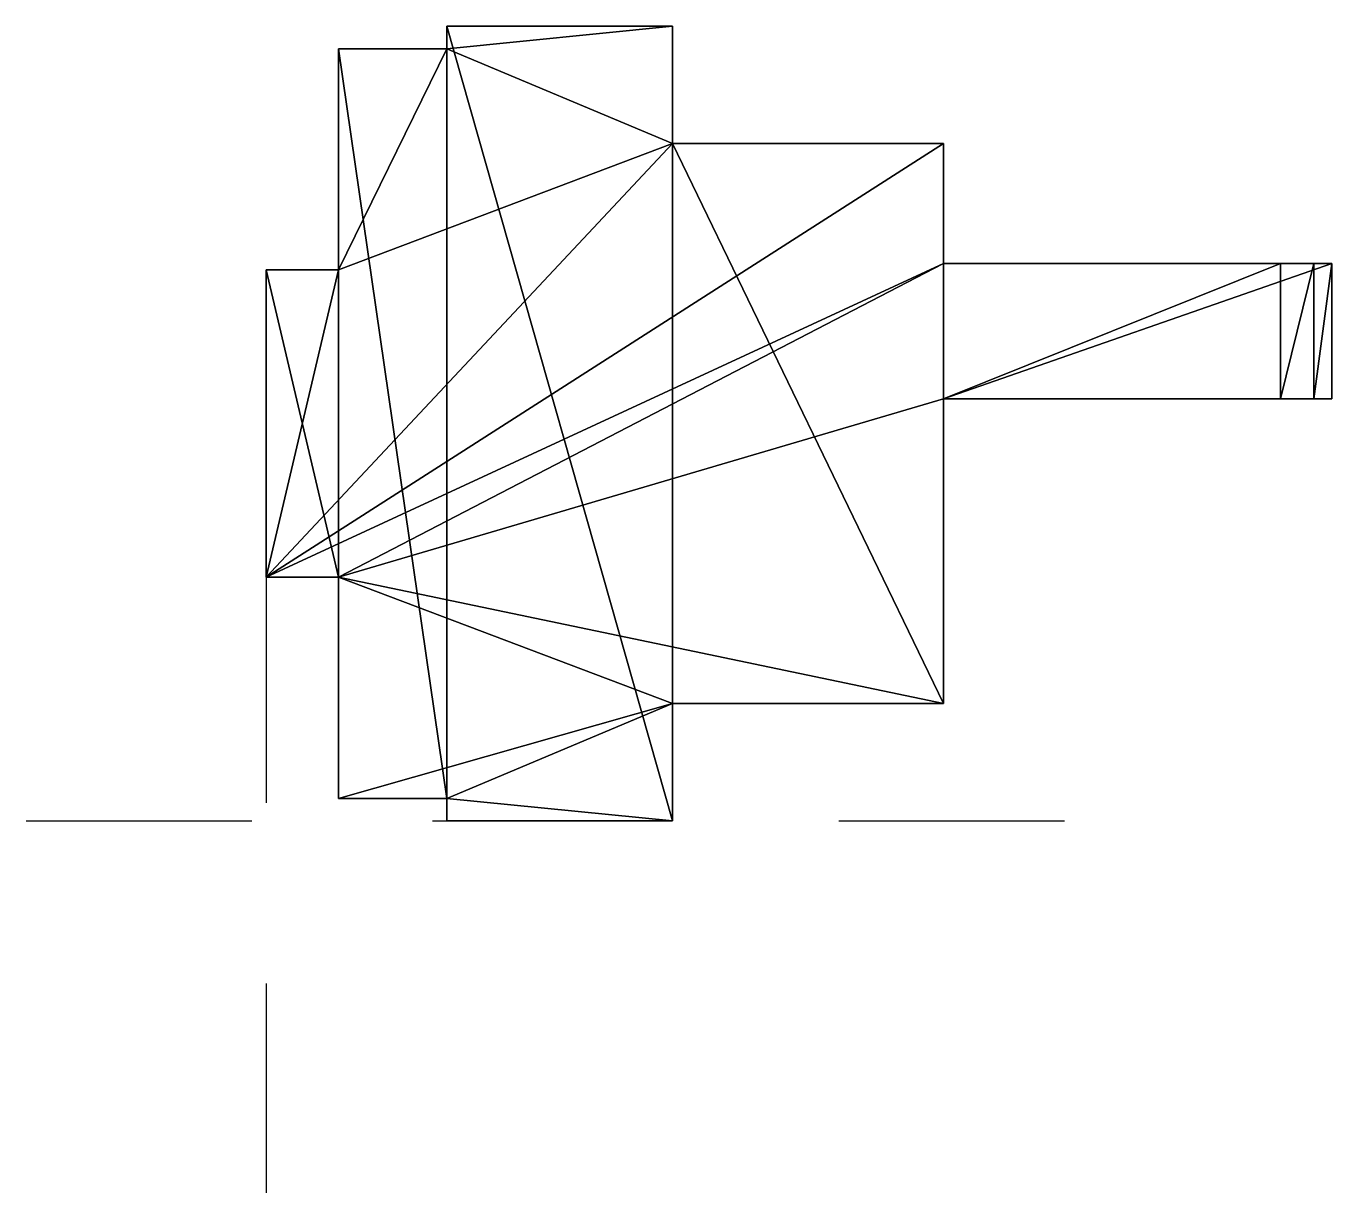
# Model space of a CAD drawing. Extents: x -609.637 to -608.914, y -307.04 to -306.394.
import ezdxf

# ---------------------------------------------------------------- set-up
doc = ezdxf.new("R2010")
doc.units = 0
doc.linetypes.add('HIDDEN2', pattern=[0.1875, 0.125, -0.0625])
doc.layers.add('EIXOMOB', color=1, linetype='HIDDEN2')
doc.layers.add('EQUIP', color=252, linetype='CONTINUOUS')

# ---------------------------------------------------------------- blocks, each defined once
blk = doc.blocks.new('*X4')
at = {"layer": 'EQUIP'}
mesh = blk.add_polyface(dxfattribs=at)
corners = [(-609.50404, -306.69928), (-609.50404, -306.52928), (-609.46404, -306.52928), (-609.27904, -306.45928), (-609.40404, -306.40678), (-609.46404, -306.40678), (-609.27904, -306.39428), (-609.40404, -306.39428), (-609.12904, -306.45928), (-609.12904, -306.52561), (-609.27904, -306.83428), (-609.40404, -306.83428), (-609.40404, -306.82178), (-608.91404, -306.52561), (-608.91404, -306.60057), (-609.12904, -306.60057), (-609.46404, -306.69928), (-609.12904, -306.76928), (-609.27904, -306.76928), (-609.46404, -306.82178)]
mesh.append_faces([[corners[k] for k in face] for face in [(3, 0, 2), (4, 3, 2), (16, 9, 15)]], dxfattribs={"vtx0": -1, "vtx1": -1, "vtx2": -1})
mesh.append_faces([[corners[k] for k in face] for face in [(4, 6, 3)]], dxfattribs={"vtx0": -1, "vtx2": -1})
mesh.append_faces([[corners[k] for k in face] for face in [(8, 9, 0), (3, 8, 0), (9, 13, 15), (17, 18, 16), (15, 17, 16), (18, 10, 12), (19, 16, 18), (12, 19, 18), (16, 0, 9)]], dxfattribs={"vtx1": -1, "vtx2": -1})
mesh.append_faces([[corners[k] for k in face] for face in [(0, 1, 2), (2, 5, 4), (4, 7, 6), (10, 11, 12), (13, 14, 15)]], dxfattribs={"vtx2": -1})
mesh = blk.add_polyface(dxfattribs=at)
corners = [(-609.40404, -306.39428), (-609.40404, -306.40678), (-609.40404, -306.40678, 0.165), (-609.40404, -306.39428, 0.18), (-609.40404, -306.82178, 0.165), (-609.40404, -306.83428, 0.18), (-609.40404, -306.82178), (-609.40404, -306.83428)]
mesh.append_faces([[corners[k] for k in face] for face in [(4, 5, 3)]], dxfattribs={"vtx0": -1, "vtx2": -1})
mesh.append_faces([[corners[k] for k in face] for face in [(3, 0, 2), (2, 4, 3), (4, 6, 5)]], dxfattribs={"vtx1": -1, "vtx2": -1})
mesh.append_faces([[corners[k] for k in face] for face in [(0, 1, 2), (6, 7, 5)]], dxfattribs={"vtx2": -1})
mesh = blk.add_polyface(dxfattribs=at)
corners = [(-609.40404, -306.39428), (-609.40404, -306.39428, 0.18), (-609.27904, -306.39428, 0.18), (-609.27904, -306.39428)]
mesh.append_faces([[corners[k] for k in face] for face in [(3, 0, 2)]], dxfattribs={"vtx1": -1})
mesh.append_faces([[corners[k] for k in face] for face in [(0, 1, 2)]], dxfattribs={"vtx2": -1})
mesh = blk.add_polyface(dxfattribs=at)
corners = [(-609.27904, -306.83428, 0.18), (-609.27904, -306.39428, 0.18), (-609.40404, -306.39428, 0.18), (-609.40404, -306.83428, 0.18)]
mesh.append_faces([[corners[k] for k in face] for face in [(0, 2, 3)]], dxfattribs={"vtx0": -1})
mesh.append_faces([[corners[k] for k in face] for face in [(0, 1, 2)]], dxfattribs={"vtx2": -1})
mesh = blk.add_polyface(dxfattribs=at)
corners = [(-609.27904, -306.83428), (-609.27904, -306.76928), (-609.27904, -306.76928, 0.12), (-609.27904, -306.83428, 0.18), (-609.27904, -306.45928, 0.12), (-609.27904, -306.39428, 0.18), (-609.27904, -306.45928), (-609.27904, -306.39428)]
mesh.append_faces([[corners[k] for k in face] for face in [(3, 2, 4)]], dxfattribs={"vtx0": -1, "vtx2": -1})
mesh.append_faces([[corners[k] for k in face] for face in [(3, 0, 2), (5, 3, 4), (4, 6, 5)]], dxfattribs={"vtx1": -1, "vtx2": -1})
mesh.append_faces([[corners[k] for k in face] for face in [(0, 1, 2), (6, 7, 5)]], dxfattribs={"vtx2": -1})
mesh = blk.add_polyface(dxfattribs=at)
corners = [(-609.46404, -306.40678), (-609.46404, -306.52928), (-609.46404, -306.52928, 0.15), (-609.46404, -306.40678, 0.165), (-609.46404, -306.69928, 0.15), (-609.46404, -306.82178, 0.165), (-609.46404, -306.69928), (-609.46404, -306.82178)]
mesh.append_faces([[corners[k] for k in face] for face in [(4, 5, 3)]], dxfattribs={"vtx0": -1, "vtx2": -1})
mesh.append_faces([[corners[k] for k in face] for face in [(3, 0, 2), (2, 4, 3), (4, 6, 5)]], dxfattribs={"vtx1": -1, "vtx2": -1})
mesh.append_faces([[corners[k] for k in face] for face in [(0, 1, 2), (6, 7, 5)]], dxfattribs={"vtx2": -1})
mesh = blk.add_polyface(dxfattribs=at)
corners = [(-609.46404, -306.40678), (-609.46404, -306.40678, 0.165), (-609.40404, -306.40678, 0.165), (-609.40404, -306.40678)]
mesh.append_faces([[corners[k] for k in face] for face in [(3, 0, 2)]], dxfattribs={"vtx1": -1})
mesh.append_faces([[corners[k] for k in face] for face in [(0, 1, 2)]], dxfattribs={"vtx2": -1})
mesh = blk.add_polyface(dxfattribs=at)
corners = [(-609.40404, -306.82178, 0.165), (-609.40404, -306.40678, 0.165), (-609.46404, -306.40678, 0.165), (-609.46404, -306.82178, 0.165)]
mesh.append_faces([[corners[k] for k in face] for face in [(0, 2, 3)]], dxfattribs={"vtx0": -1})
mesh.append_faces([[corners[k] for k in face] for face in [(0, 1, 2)]], dxfattribs={"vtx2": -1})
mesh = blk.add_polyface(dxfattribs=at)
corners = [(-609.27904, -306.45928), (-609.27904, -306.45928, 0.12), (-609.12904, -306.45928, 0.12), (-609.12904, -306.45928)]
mesh.append_faces([[corners[k] for k in face] for face in [(3, 0, 2)]], dxfattribs={"vtx1": -1})
mesh.append_faces([[corners[k] for k in face] for face in [(0, 1, 2)]], dxfattribs={"vtx2": -1})
mesh = blk.add_polyface(dxfattribs=at)
corners = [(-609.12904, -306.76928, 0.12), (-609.12904, -306.45928, 0.12), (-609.27904, -306.45928, 0.12), (-609.27904, -306.76928, 0.12)]
mesh.append_faces([[corners[k] for k in face] for face in [(0, 2, 3)]], dxfattribs={"vtx0": -1})
mesh.append_faces([[corners[k] for k in face] for face in [(0, 1, 2)]], dxfattribs={"vtx2": -1})
mesh = blk.add_polyface(dxfattribs=at)
corners = [(-609.12904, -306.76928), (-609.12904, -306.60057), (-609.12904, -306.60057, 0.02), (-609.12904, -306.76928, 0.12), (-609.12904, -306.45928, 0.12), (-609.12904, -306.52561, 0.02), (-609.12904, -306.45928), (-609.12904, -306.52561)]
mesh.append_faces([[corners[k] for k in face] for face in [(5, 6, 4)]], dxfattribs={"vtx0": -1, "vtx2": -1})
mesh.append_faces([[corners[k] for k in face] for face in [(3, 0, 2), (4, 3, 2), (2, 5, 4)]], dxfattribs={"vtx1": -1, "vtx2": -1})
mesh.append_faces([[corners[k] for k in face] for face in [(0, 1, 2), (5, 7, 6)]], dxfattribs={"vtx2": -1})
mesh = blk.add_polyface(dxfattribs=at)
corners = [(-608.94249, -306.52561, 0.02), (-609.12904, -306.52561, 0.02), (-609.12904, -306.60057, 0.02), (-608.94249, -306.60057, 0.02)]
mesh.append_faces([[corners[k] for k in face] for face in [(0, 2, 3)]], dxfattribs={"vtx0": -1})
mesh.append_faces([[corners[k] for k in face] for face in [(0, 1, 2)]], dxfattribs={"vtx2": -1})
mesh = blk.add_polyface(dxfattribs=at)
corners = [(-609.12904, -306.52561), (-609.12904, -306.52561, 0.02), (-608.94249, -306.52561, 0.02), (-608.91404, -306.52561), (-608.91404, -306.52561, 0.02), (-608.94249, -306.52561, 0.05), (-608.92404, -306.52561, 0.05)]
mesh.append_faces([[corners[k] for k in face] for face in [(2, 4, 3)]], dxfattribs={"vtx0": -1, "vtx2": -1})
mesh.append_faces([[corners[k] for k in face] for face in [(3, 0, 2), (2, 5, 4)]], dxfattribs={"vtx1": -1, "vtx2": -1})
mesh.append_faces([[corners[k] for k in face] for face in [(0, 1, 2), (5, 6, 4)]], dxfattribs={"vtx2": -1})
mesh = blk.add_polyface(dxfattribs=at)
corners = [(-608.94249, -306.60057, 0.05), (-608.92404, -306.60057, 0.05), (-608.92404, -306.52561, 0.05), (-608.94249, -306.52561, 0.05)]
mesh.append_faces([[corners[k] for k in face] for face in [(3, 0, 2)]], dxfattribs={"vtx1": -1})
mesh.append_faces([[corners[k] for k in face] for face in [(0, 1, 2)]], dxfattribs={"vtx2": -1})
mesh = blk.add_polyface(dxfattribs=at)
corners = [(-608.94249, -306.60057, 0.02), (-608.94249, -306.60057, 0.05), (-608.94249, -306.52561, 0.05), (-608.94249, -306.52561, 0.02)]
mesh.append_faces([[corners[k] for k in face] for face in [(3, 0, 2)]], dxfattribs={"vtx1": -1})
mesh.append_faces([[corners[k] for k in face] for face in [(0, 1, 2)]], dxfattribs={"vtx2": -1})
mesh = blk.add_polyface(dxfattribs=at)
corners = [(-608.92404, -306.60057, 0.05), (-608.91404, -306.60057, 0.02), (-608.91404, -306.52561, 0.02), (-608.92404, -306.52561, 0.05)]
mesh.append_faces([[corners[k] for k in face] for face in [(3, 0, 2)]], dxfattribs={"vtx1": -1})
mesh.append_faces([[corners[k] for k in face] for face in [(0, 1, 2)]], dxfattribs={"vtx2": -1})
mesh = blk.add_polyface(dxfattribs=at)
corners = [(-608.91404, -306.52561), (-608.91404, -306.52561, 0.02), (-608.91404, -306.60057, 0.02), (-608.91404, -306.60057)]
mesh.append_faces([[corners[k] for k in face] for face in [(3, 0, 2)]], dxfattribs={"vtx1": -1})
mesh.append_faces([[corners[k] for k in face] for face in [(0, 1, 2)]], dxfattribs={"vtx2": -1})
mesh = blk.add_polyface(dxfattribs=at)
corners = [(-609.50404, -306.69928), (-609.50404, -306.69928, 0.15), (-609.50404, -306.52928, 0.15), (-609.50404, -306.52928)]
mesh.append_faces([[corners[k] for k in face] for face in [(3, 0, 2)]], dxfattribs={"vtx1": -1})
mesh.append_faces([[corners[k] for k in face] for face in [(0, 1, 2)]], dxfattribs={"vtx2": -1})
mesh = blk.add_polyface(dxfattribs=at)
corners = [(-609.50404, -306.52928), (-609.50404, -306.52928, 0.15), (-609.46404, -306.52928, 0.15), (-609.46404, -306.52928)]
mesh.append_faces([[corners[k] for k in face] for face in [(3, 0, 2)]], dxfattribs={"vtx1": -1})
mesh.append_faces([[corners[k] for k in face] for face in [(0, 1, 2)]], dxfattribs={"vtx2": -1})
mesh = blk.add_polyface(dxfattribs=at)
corners = [(-609.46404, -306.69928, 0.15), (-609.46404, -306.52928, 0.15), (-609.50404, -306.52928, 0.15), (-609.50404, -306.69928, 0.15)]
mesh.append_faces([[corners[k] for k in face] for face in [(0, 2, 3)]], dxfattribs={"vtx0": -1})
mesh.append_faces([[corners[k] for k in face] for face in [(0, 1, 2)]], dxfattribs={"vtx2": -1})
mesh = blk.add_polyface(dxfattribs=at)
corners = [(-608.92404, -306.60057, 0.05), (-608.94249, -306.60057, 0.05), (-608.94249, -306.60057, 0.02), (-608.91404, -306.60057, 0.02), (-608.91404, -306.60057), (-609.12904, -306.60057, 0.02), (-609.12904, -306.60057)]
mesh.append_faces([[corners[k] for k in face] for face in [(3, 0, 2), (4, 3, 2), (2, 5, 4)]], dxfattribs={"vtx1": -1, "vtx2": -1})
mesh.append_faces([[corners[k] for k in face] for face in [(0, 1, 2), (5, 6, 4)]], dxfattribs={"vtx2": -1})
mesh = blk.add_polyface(dxfattribs=at)
corners = [(-609.46404, -306.69928), (-609.46404, -306.69928, 0.15), (-609.50404, -306.69928, 0.15), (-609.50404, -306.69928)]
mesh.append_faces([[corners[k] for k in face] for face in [(3, 0, 2)]], dxfattribs={"vtx1": -1})
mesh.append_faces([[corners[k] for k in face] for face in [(0, 1, 2)]], dxfattribs={"vtx2": -1})
mesh = blk.add_polyface(dxfattribs=at)
corners = [(-609.12904, -306.76928), (-609.12904, -306.76928, 0.12), (-609.27904, -306.76928, 0.12), (-609.27904, -306.76928)]
mesh.append_faces([[corners[k] for k in face] for face in [(3, 0, 2)]], dxfattribs={"vtx1": -1})
mesh.append_faces([[corners[k] for k in face] for face in [(0, 1, 2)]], dxfattribs={"vtx2": -1})
mesh = blk.add_polyface(dxfattribs=at)
corners = [(-609.40404, -306.82178), (-609.40404, -306.82178, 0.165), (-609.46404, -306.82178, 0.165), (-609.46404, -306.82178)]
mesh.append_faces([[corners[k] for k in face] for face in [(3, 0, 2)]], dxfattribs={"vtx1": -1})
mesh.append_faces([[corners[k] for k in face] for face in [(0, 1, 2)]], dxfattribs={"vtx2": -1})
mesh = blk.add_polyface(dxfattribs=at)
corners = [(-609.27904, -306.83428), (-609.27904, -306.83428, 0.18), (-609.40404, -306.83428, 0.18), (-609.40404, -306.83428)]
mesh.append_faces([[corners[k] for k in face] for face in [(3, 0, 2)]], dxfattribs={"vtx1": -1})
mesh.append_faces([[corners[k] for k in face] for face in [(0, 1, 2)]], dxfattribs={"vtx2": -1})

msp = doc.modelspace()

# ---------------------------------------------------------------- linework, layer by layer
at = {"layer": 'EIXOMOB'}
for p, q in [((-609.50404, -306.69928), (-609.50404, -307.04018)), ((-609.63699, -306.83428), (-609.0288, -306.83428))]:
    msp.add_line(p, q, dxfattribs=at)

# ---------------------------------------------------------------- block references
at = {"layer": 'EQUIP'}
msp.add_blockref('*X4', (0, 0), dxfattribs=at)

doc.saveas('drawing.dxf')
